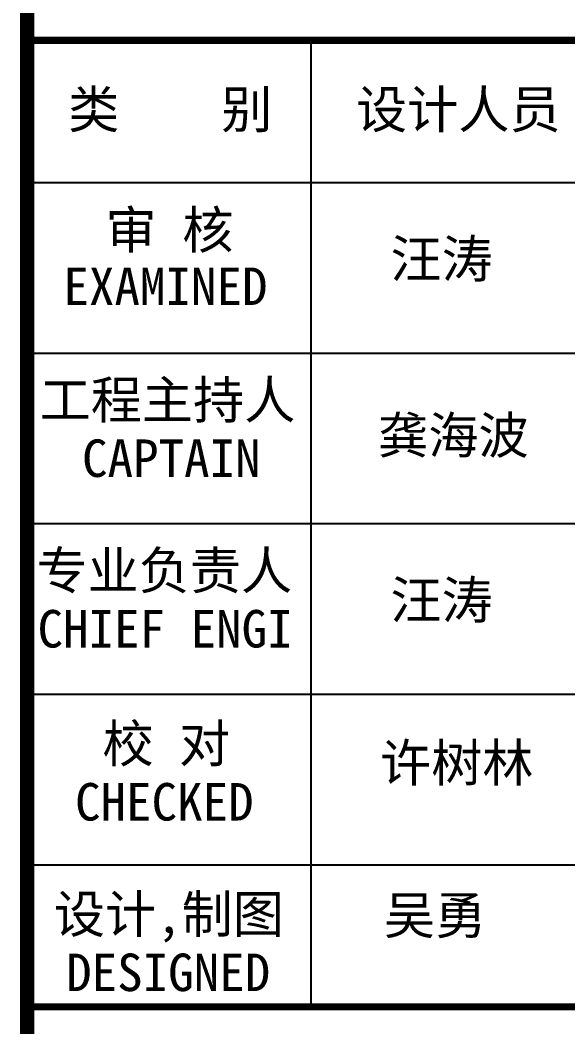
# Model space of a CAD drawing. Extents: x 185245 to 2166646, y -19957 to 815000.
# Drawn here: x 2041510 to 2047272, y 572966 to 583548 of the extents above; entities that cross this region are included whole.
import ezdxf

# ---------------------------------------------------------------- set-up
doc = ezdxf.new("R2010")
doc.units = 0
doc.header["$LTSCALE"] = 1000
doc.header["$MEASUREMENT"] = 0
for name, color, linetype in [('0-签名', 2, 'Continuous'), ('图框', 4, 'Continuous'), ('签名', 7, 'Continuous')]:
    doc.layers.add(name, color=color, linetype=linetype)
doc.styles.add('STYLE-黑体', font='simhei.ttf')

msp = doc.modelspace()

# ---------------------------------------------------------------- linework, layer by layer
at = {"layer": '图框', "color": 0}
for p, q in [((2041584.2, 581841.6, 0), (2050598, 581841.6, 0)), ((2041584.2, 581841.6, 0), (2050598, 581841.6, 0)), ((2041584.2, 580048.8, 0), (2050598, 580048.8, 0)), ((2041584.2, 578256, 0), (2050598, 578256, 0)), ((2041584.2, 576463.2, 0), (2050598, 576463.2, 0)), ((2041584.2, 574670.4, 0), (2050598, 574670.4, 0))]:
    msp.add_line(p, q, dxfattribs=at)
at = {"layer": '图框', "color": 4, "const_width": 147.9, "elevation": 0}
msp.add_lwpolyline([(2041584.2, 596462.7), (2041584.2, 536462.7)], dxfattribs=at)
at = {"layer": '图框', "color": 0, "const_width": 75, "elevation": 0}
msp.add_lwpolyline([(2041584.2, 583335.6), (2050598, 583335.6), (2050598, 568096.8), (2041584.2, 568096.8)], close=True, dxfattribs=at)
at = {"layer": '图框', "color": 0, "elevation": 0}
for points in [[(2044572.2, 581841.6), (2044572.2, 583335.6)], [(2044572.2, 573176.4), (2044572.2, 581841.6)]]:
    msp.add_lwpolyline(points, dxfattribs=at)
at = {"layer": '图框', "color": 0, "const_width": 75, "elevation": 0}
msp.add_lwpolyline([(2041584.2, 573176.4), (2050598, 573176.4)], dxfattribs=at)

# ---------------------------------------------------------------- texts
at = {"layer": '0-签名', "color": 4, "style": 'STYLE-黑体'}
msp.add_text('吴勇', height=394.42, dxfattribs=at).set_placement((2045337.6, 573941.7, 0))
at = {"layer": '图框', "color": 0, "style": 'STYLE-黑体'}
for s, p in [('类    别 ', (2042015.1, 582412.8, 0)), ('设计人员', (2045042.9, 582412.8, 0)), ('审 核', (2042409.2, 581145.7, 0)), ('EXAMINED ', (2041965.7, 580553.4, 0)), ('工程主持人', (2041715.3, 579358.9, 0)), ('CAPTAIN', (2042161.5, 578746.3, 0)), ('专业负责人', (2041681.7, 577566.1, 0)), ('CHIEF ENGI', (2041693.3, 576953.5, 0)), ('校 对', (2042375.7, 575747.1, 0)), ('CHECKED  ', (2042087.9, 575134.5, 0)), ('设计,制图', (2041865.3, 573954.3, 0)), ('DESIGNED ', (2041994.3, 573341.7, 0))]:
    msp.add_text(s, height=394.42, dxfattribs=at).set_placement(p)
at = {"layer": '图框', "color": 4, "style": 'STYLE-黑体'}
for s, p in [('汪涛', (2045405.3, 580841.9, 0)), ('汪涛', (2045405.3, 577256.3, 0)), ('许树林', (2045295.6, 575544.7, 0))]:
    msp.add_text(s, height=394.42, dxfattribs=at).set_placement(p)
at = {"layer": '签名', "color": 4, "style": 'STYLE-黑体'}
msp.add_text('龚海波', height=387.31, dxfattribs=at).set_placement((2045274.7, 578990.3, 0))

doc.saveas('drawing.dxf')
